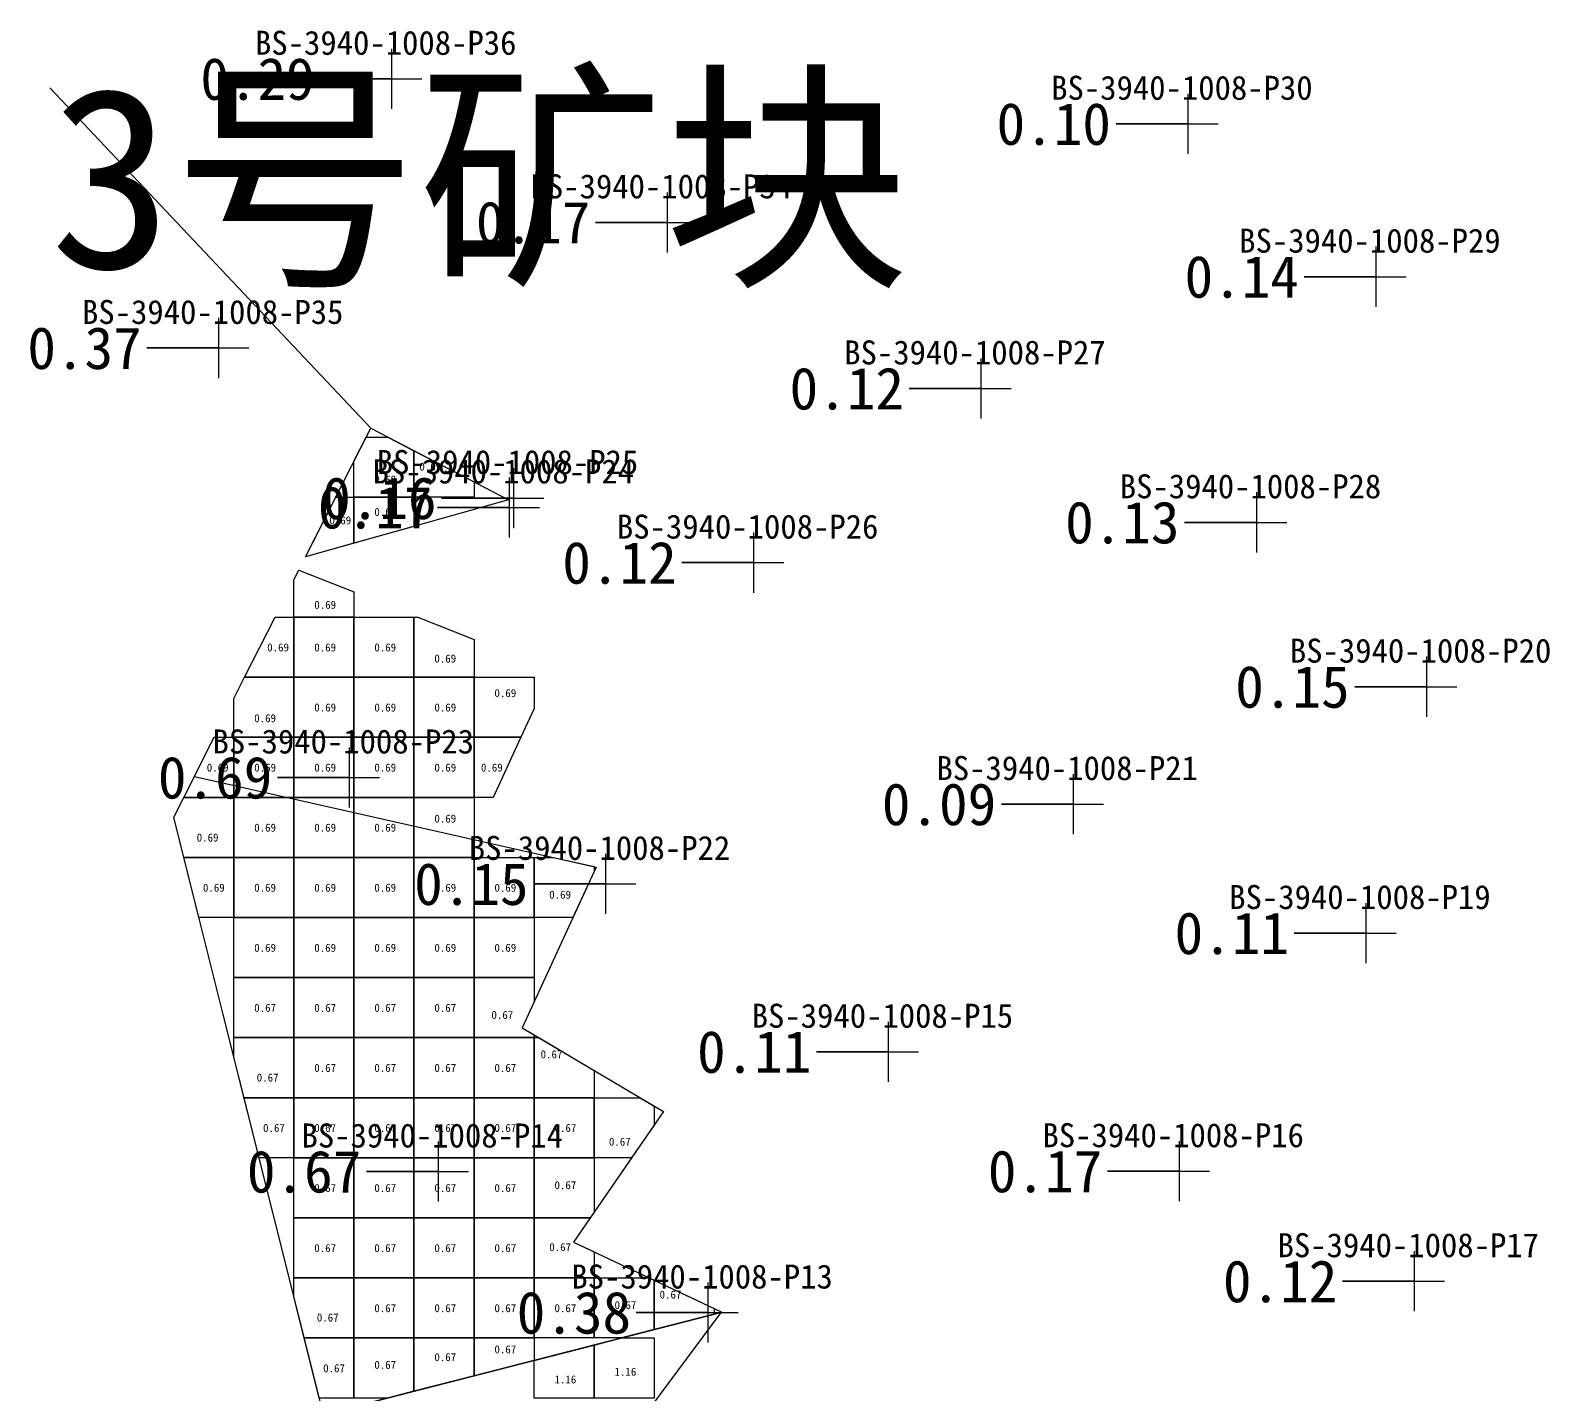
# Model space of a CAD drawing. Header units: metres. Extents: x 470001 to 470177, y 4349638 to 4349825.
# Drawn here: x 470088.92 to 470114.21, y 4349756.76 to 4349779.47 of the extents above; entities that cross this region are included whole.
import ezdxf

# ---------------------------------------------------------------- set-up
doc = ezdxf.new("R2010")
doc.units = ezdxf.units.M
for name, color, linetype in [('0.500-1.000', 4, 'Continuous'), ('1.000-1.500', 5, 'Continuous'), ('点', 7, 'Continuous'), ('爆区方格网', 7, 'Continuous'), ('钻孔', 7, 'Continuous')]:
    doc.layers.add(name, color=color, linetype=linetype)
doc.styles.add('CN_TTF', font='simsunb.ttf')

msp = doc.modelspace()

# ---------------------------------------------------------------- linework, layer by layer
at = {"color": 7}
msp.add_line((470094.583, 4349772.852), (470089.241, 4349778.517), dxfattribs=at)
at = {"layer": '0.500-1.000', "color": 4, "lineweight": 30}
for points in [[(470096.878, 4349771.657), (470093.5, 4349770.711), (470093.627, 4349770.962), (470093.936, 4349771.574), (470094.583, 4349772.852), (470096.878, 4349771.657)], [(470091.648, 4349767.055), (470098.338, 4349765.544), (470097.105, 4349762.87), (470099.46, 4349761.473), (470097.959, 4349759.302), (470100.421, 4349758.14), (470100.413, 4349758.129), (470093.795, 4349756.433), (470092.121, 4349763.112), (470091.304, 4349766.375), (470091.648, 4349767.055)]]:
    msp.add_lwpolyline(points, close=True, dxfattribs=at)
at = {"layer": '1.000-1.500', "color": 5, "lineweight": 30}
msp.add_lwpolyline([(470093.795, 4349756.433), (470100.413, 4349758.129), (470098.812, 4349755.969)], dxfattribs=at)
at = {"layer": '点', "color": 138, "true_color": 0x004c4c}
for p, q in [((470094.937, 4349778.168), (470094.937, 4349779.168)), ((470094.437, 4349778.668), (470095.437, 4349778.668)), ((470108.195, 4349777.419), (470108.195, 4349778.419)), ((470107.695, 4349777.919), (470108.695, 4349777.919)), ((470099.526, 4349775.778), (470099.526, 4349776.778)), ((470099.026, 4349776.278), (470100.026, 4349776.278)), ((470111.326, 4349774.874), (470111.326, 4349775.874)), ((470110.826, 4349775.374), (470111.826, 4349775.374)), ((470092.056, 4349773.687), (470092.056, 4349774.687)), ((470091.556, 4349774.187), (470092.556, 4349774.187)), ((470104.749, 4349773.013), (470104.749, 4349774.013)), ((470104.249, 4349773.513), (470105.249, 4349773.513)), ((470096.965, 4349771.188), (470096.965, 4349772.188)), ((470096.895, 4349771.032), (470096.895, 4349772.032)), ((470096.465, 4349771.688), (470097.465, 4349771.688)), ((470109.337, 4349770.784), (470109.337, 4349771.784)), ((470096.395, 4349771.532), (470097.395, 4349771.532)), ((470108.837, 4349771.284), (470109.837, 4349771.284)), ((470100.964, 4349770.113), (470100.964, 4349771.113)), ((470100.464, 4349770.613), (470101.464, 4349770.613)), ((470112.17, 4349768.048), (470112.17, 4349769.048)), ((470111.67, 4349768.548), (470112.67, 4349768.548)), ((470094.23, 4349766.536), (470094.23, 4349767.536)), ((470093.73, 4349767.036), (470094.73, 4349767.036)), ((470106.285, 4349766.093), (470106.285, 4349767.093)), ((470105.785, 4349766.593), (470106.785, 4349766.593)), ((470098.497, 4349764.764), (470098.497, 4349765.764)), ((470097.997, 4349765.264), (470098.997, 4349765.264)), ((470111.16, 4349763.946), (470111.16, 4349764.946)), ((470110.66, 4349764.446), (470111.66, 4349764.446)), ((470103.208, 4349761.97), (470103.208, 4349762.97)), ((470102.708, 4349762.47), (470103.708, 4349762.47)), ((470095.712, 4349759.976), (470095.712, 4349760.976)), ((470108.05, 4349759.981), (470108.05, 4349760.981)), ((470095.212, 4349760.476), (470096.212, 4349760.476)), ((470107.55, 4349760.481), (470108.55, 4349760.481)), ((470111.965, 4349758.15), (470111.965, 4349759.15)), ((470100.205, 4349757.628), (470100.205, 4349758.628)), ((470111.465, 4349758.65), (470112.465, 4349758.65)), ((470099.705, 4349758.128), (470100.705, 4349758.128))]:
    msp.add_line(p, q, dxfattribs=at)
at = {"layer": '爆区方格网', "color": 4}
for points in [[(470095.304, 4349771.705), (470094.304, 4349771.705), (470094.304, 4349772.3), (470094.509, 4349772.705), (470094.866, 4349772.705), (470095.304, 4349772.477), (470095.304, 4349771.705)], [(470096.304, 4349771.705), (470095.304, 4349771.705), (470095.304, 4349772.477), (470096.304, 4349771.956), (470096.304, 4349771.705)], [(470094.304, 4349771.705), (470094.304, 4349770.936), (470093.5, 4349770.711), (470094.003, 4349771.705), (470094.304, 4349771.705)], [(470094.304, 4349771.705), (470095.304, 4349771.705), (470095.304, 4349771.216), (470094.304, 4349770.936), (470094.304, 4349771.705)], [(470094.304, 4349769.705), (470093.304, 4349769.705), (470093.304, 4349770.325), (470093.386, 4349770.488), (470094.304, 4349770.125), (470094.304, 4349769.705)], [(470093.304, 4349769.705), (470093.304, 4349768.705), (470092.484, 4349768.705), (470092.99, 4349769.705), (470093.304, 4349769.705)], [(470093.304, 4349768.705), (470093.304, 4349769.705), (470094.304, 4349769.705), (470094.304, 4349768.705), (470093.304, 4349768.705)], [(470094.304, 4349768.705), (470094.304, 4349769.705), (470095.304, 4349769.705), (470095.304, 4349768.705), (470094.304, 4349768.705)], [(470096.304, 4349768.705), (470095.304, 4349768.705), (470095.304, 4349769.705), (470095.368, 4349769.705), (470096.304, 4349769.335), (470096.304, 4349768.705)], [(470093.304, 4349768.705), (470093.304, 4349767.705), (470092.304, 4349767.705), (470092.304, 4349768.35), (470092.484, 4349768.705), (470093.304, 4349768.705)], [(470093.304, 4349767.705), (470093.304, 4349768.705), (470094.304, 4349768.705), (470094.304, 4349767.705), (470093.304, 4349767.705)], [(470094.304, 4349767.705), (470094.304, 4349768.705), (470095.304, 4349768.705), (470095.304, 4349767.705), (470094.304, 4349767.705)], [(470095.304, 4349767.705), (470095.304, 4349768.705), (470096.304, 4349768.705), (470096.304, 4349767.705), (470095.304, 4349767.705)], [(470096.304, 4349767.705), (470096.304, 4349768.705), (470097.304, 4349768.705), (470097.304, 4349768.185), (470097.084, 4349767.705), (470096.304, 4349767.705)], [(470092.304, 4349767.705), (470092.304, 4349766.705), (470091.471, 4349766.705), (470091.977, 4349767.705), (470092.304, 4349767.705)], [(470092.304, 4349766.705), (470092.304, 4349767.705), (470093.304, 4349767.705), (470093.304, 4349766.705), (470092.304, 4349766.705)], [(470093.304, 4349766.705), (470093.304, 4349767.705), (470094.304, 4349767.705), (470094.304, 4349766.705), (470093.304, 4349766.705)], [(470094.304, 4349766.705), (470094.304, 4349767.705), (470095.304, 4349767.705), (470095.304, 4349766.705), (470094.304, 4349766.705)], [(470095.304, 4349766.705), (470095.304, 4349767.705), (470096.304, 4349767.705), (470096.304, 4349766.705), (470095.304, 4349766.705)], [(470096.304, 4349766.705), (470096.304, 4349767.705), (470097.084, 4349767.705), (470096.625, 4349766.705), (470096.304, 4349766.705)], [(470092.304, 4349766.705), (470092.304, 4349765.705), (470091.472, 4349765.705), (470091.304, 4349766.375), (470091.471, 4349766.705), (470092.304, 4349766.705)], [(470092.304, 4349765.705), (470092.304, 4349766.705), (470093.304, 4349766.705), (470093.304, 4349765.705), (470092.304, 4349765.705)], [(470093.304, 4349765.705), (470093.304, 4349766.705), (470094.304, 4349766.705), (470094.304, 4349765.705), (470093.304, 4349765.705)], [(470094.304, 4349765.705), (470094.304, 4349766.705), (470095.304, 4349766.705), (470095.304, 4349765.705), (470094.304, 4349765.705)], [(470096.304, 4349765.705), (470095.304, 4349765.705), (470095.304, 4349766.705), (470096.304, 4349766.705), (470096.304, 4349766.005), (470096.304, 4349766.004), (470096.304, 4349766.004), (470096.304, 4349765.705)], [(470092.304, 4349765.705), (470092.304, 4349764.705), (470091.722, 4349764.705), (470091.472, 4349765.705), (470092.304, 4349765.705)], [(470092.304, 4349764.705), (470092.304, 4349765.705), (470093.304, 4349765.705), (470093.304, 4349764.705), (470092.304, 4349764.705)], [(470093.304, 4349764.705), (470093.304, 4349765.705), (470094.304, 4349765.705), (470094.304, 4349764.705), (470093.304, 4349764.705)], [(470094.304, 4349764.705), (470094.304, 4349765.705), (470095.304, 4349765.705), (470095.304, 4349764.705), (470094.304, 4349764.705)], [(470095.304, 4349764.705), (470095.304, 4349765.705), (470096.304, 4349765.705), (470096.304, 4349764.705), (470095.304, 4349764.705)], [(470096.304, 4349764.705), (470096.304, 4349765.705), (470097.304, 4349765.705), (470097.304, 4349764.705), (470096.304, 4349764.705)], [(470098.304, 4349765.47), (470097.951, 4349764.705), (470097.304, 4349764.705), (470097.304, 4349765.705), (470097.627, 4349765.705), (470098.304, 4349765.552), (470098.304, 4349765.47)], [(470092.304, 4349763.705), (470092.304, 4349764.705), (470093.304, 4349764.705), (470093.304, 4349763.705), (470092.304, 4349763.705)], [(470093.304, 4349763.705), (470093.304, 4349764.705), (470094.304, 4349764.705), (470094.304, 4349763.705), (470093.304, 4349763.705)], [(470094.304, 4349763.705), (470094.304, 4349764.705), (470095.304, 4349764.705), (470095.304, 4349763.705), (470094.304, 4349763.705)], [(470095.304, 4349763.705), (470095.304, 4349764.705), (470096.304, 4349764.705), (470096.304, 4349763.705), (470095.304, 4349763.705)], [(470096.304, 4349763.705), (470096.304, 4349764.705), (470097.304, 4349764.705), (470097.304, 4349763.705), (470096.304, 4349763.705)], [(470092.304, 4349762.705), (470092.304, 4349763.705), (470093.304, 4349763.705), (470093.304, 4349762.705), (470092.304, 4349762.705)], [(470093.304, 4349762.705), (470093.304, 4349763.705), (470094.304, 4349763.705), (470094.304, 4349762.705), (470093.304, 4349762.705)], [(470094.304, 4349762.705), (470094.304, 4349763.705), (470095.304, 4349763.705), (470095.304, 4349762.705), (470094.304, 4349762.705)], [(470095.304, 4349762.705), (470095.304, 4349763.705), (470096.304, 4349763.705), (470096.304, 4349762.705), (470095.304, 4349762.705)], [(470097.304, 4349762.705), (470096.304, 4349762.705), (470096.304, 4349763.705), (470097.304, 4349763.705), (470097.304, 4349763.302), (470097.105, 4349762.87), (470097.304, 4349762.752), (470097.304, 4349762.705)], [(470092.304, 4349762.705), (470093.304, 4349762.705), (470093.304, 4349761.705), (470092.474, 4349761.705), (470092.304, 4349762.383), (470092.304, 4349762.705)], [(470093.304, 4349761.705), (470093.304, 4349762.705), (470094.304, 4349762.705), (470094.304, 4349761.705), (470093.304, 4349761.705)], [(470094.304, 4349761.705), (470094.304, 4349762.705), (470095.304, 4349762.705), (470095.304, 4349761.705), (470094.304, 4349761.705)], [(470095.304, 4349761.705), (470095.304, 4349762.705), (470096.304, 4349762.705), (470096.304, 4349761.705), (470095.304, 4349761.705)], [(470096.304, 4349761.705), (470096.304, 4349762.705), (470097.304, 4349762.705), (470097.304, 4349761.705), (470096.304, 4349761.705)], [(470098.304, 4349761.705), (470097.304, 4349761.705), (470097.304, 4349762.705), (470097.383, 4349762.705), (470098.304, 4349762.159), (470098.304, 4349761.705)], [(470093.304, 4349761.705), (470093.304, 4349760.705), (470092.724, 4349760.705), (470092.474, 4349761.705), (470093.304, 4349761.705)], [(470093.304, 4349760.705), (470093.304, 4349761.705), (470094.304, 4349761.705), (470094.304, 4349760.705), (470093.304, 4349760.705)], [(470094.304, 4349760.705), (470094.304, 4349761.705), (470095.304, 4349761.705), (470095.304, 4349760.705), (470094.304, 4349760.705)], [(470095.304, 4349760.705), (470095.304, 4349761.705), (470096.304, 4349761.705), (470096.304, 4349760.705), (470095.304, 4349760.705)], [(470096.304, 4349760.705), (470096.304, 4349761.705), (470097.304, 4349761.705), (470097.304, 4349760.705), (470096.304, 4349760.705)], [(470097.304, 4349760.705), (470097.304, 4349761.705), (470098.304, 4349761.705), (470098.304, 4349760.705), (470097.304, 4349760.705)], [(470099.304, 4349761.247), (470098.929, 4349760.705), (470098.304, 4349760.705), (470098.304, 4349761.705), (470099.069, 4349761.705), (470099.304, 4349761.566), (470099.304, 4349761.247)], [(470093.304, 4349759.705), (470093.304, 4349760.705), (470094.304, 4349760.705), (470094.304, 4349759.705), (470093.304, 4349759.705)], [(470094.304, 4349759.705), (470094.304, 4349760.705), (470095.304, 4349760.705), (470095.304, 4349759.705), (470094.304, 4349759.705)], [(470095.304, 4349759.705), (470095.304, 4349760.705), (470096.304, 4349760.705), (470096.304, 4349759.705), (470095.304, 4349759.705)], [(470096.304, 4349759.705), (470096.304, 4349760.705), (470097.304, 4349760.705), (470097.304, 4349759.705), (470096.304, 4349759.705)], [(470097.304, 4349759.705), (470097.304, 4349760.705), (470098.304, 4349760.705), (470098.304, 4349759.801), (470098.237, 4349759.705), (470097.304, 4349759.705)], [(470093.304, 4349758.705), (470093.304, 4349759.705), (470094.304, 4349759.705), (470094.304, 4349758.705), (470093.304, 4349758.705)], [(470094.304, 4349758.705), (470094.304, 4349759.705), (470095.304, 4349759.705), (470095.304, 4349758.705), (470094.304, 4349758.705)], [(470095.304, 4349758.705), (470095.304, 4349759.705), (470096.304, 4349759.705), (470096.304, 4349758.705), (470095.304, 4349758.705)], [(470096.304, 4349758.705), (470096.304, 4349759.705), (470097.304, 4349759.705), (470097.304, 4349758.705), (470096.304, 4349758.705)], [(470098.304, 4349758.705), (470097.304, 4349758.705), (470097.304, 4349759.705), (470098.237, 4349759.705), (470097.959, 4349759.302), (470098.304, 4349759.139), (470098.304, 4349758.705)], [(470093.304, 4349758.705), (470094.304, 4349758.705), (470094.304, 4349757.705), (470093.476, 4349757.705), (470093.304, 4349758.392), (470093.304, 4349758.705)], [(470094.304, 4349757.705), (470094.304, 4349758.705), (470095.304, 4349758.705), (470095.304, 4349757.705), (470094.304, 4349757.705)], [(470095.304, 4349757.705), (470095.304, 4349758.705), (470096.304, 4349758.705), (470096.304, 4349757.705), (470095.304, 4349757.705)], [(470096.304, 4349757.705), (470096.304, 4349758.705), (470097.304, 4349758.705), (470097.304, 4349757.705), (470096.304, 4349757.705)], [(470097.304, 4349757.705), (470097.304, 4349758.705), (470098.304, 4349758.705), (470098.304, 4349757.705), (470097.304, 4349757.705)], [(470099.304, 4349757.844), (470098.76, 4349757.705), (470098.304, 4349757.705), (470098.304, 4349758.705), (470099.223, 4349758.705), (470099.304, 4349758.667), (470099.304, 4349757.844)], [(470100.304, 4349758.101), (470099.304, 4349757.844), (470099.304, 4349758.667), (470100.304, 4349758.195), (470100.304, 4349758.101)], [(470094.304, 4349757.705), (470094.304, 4349756.705), (470093.726, 4349756.705), (470093.476, 4349757.705), (470094.304, 4349757.705)], [(470094.304, 4349756.705), (470094.304, 4349757.705), (470095.304, 4349757.705), (470095.304, 4349756.82), (470094.857, 4349756.705), (470094.304, 4349756.705)], [(470095.304, 4349757.705), (470096.304, 4349757.705), (470096.304, 4349757.076), (470095.304, 4349756.82), (470095.304, 4349757.705)], [(470096.304, 4349757.705), (470097.304, 4349757.705), (470097.304, 4349757.332), (470096.304, 4349757.076), (470096.304, 4349757.705)]]:
    msp.add_lwpolyline(points, close=True, dxfattribs=at)
at = {"layer": '爆区方格网', "color": 5}
for points in [[(470098.304, 4349756.705), (470097.304, 4349756.705), (470097.304, 4349757.332), (470098.304, 4349757.588), (470098.304, 4349756.705)], [(470099.304, 4349757.705), (470099.304, 4349756.705), (470098.304, 4349756.705), (470098.304, 4349757.588), (470098.76, 4349757.705), (470099.304, 4349757.705)]]:
    msp.add_lwpolyline(points, close=True, dxfattribs=at)
at = {"layer": '钻孔', "color": 8, "lineweight": 35}
for p, q in [((470094.937, 4349778.668), (470093.737, 4349778.668)), ((470108.195, 4349777.919), (470106.995, 4349777.919)), ((470099.526, 4349776.278), (470098.326, 4349776.278)), ((470111.326, 4349775.374), (470110.126, 4349775.374)), ((470092.056, 4349774.187), (470090.856, 4349774.187)), ((470104.749, 4349773.513), (470103.549, 4349773.513)), ((470096.965, 4349771.688), (470095.765, 4349771.688)), ((470096.895, 4349771.532), (470095.695, 4349771.532)), ((470109.337, 4349771.284), (470108.137, 4349771.284)), ((470100.964, 4349770.613), (470099.764, 4349770.613)), ((470112.17, 4349768.548), (470110.97, 4349768.548)), ((470106.285, 4349766.593), (470105.085, 4349766.593)), ((470098.497, 4349765.264), (470097.297, 4349765.264)), ((470111.16, 4349764.446), (470109.96, 4349764.446)), ((470103.208, 4349762.47), (470102.008, 4349762.47)), ((470108.05, 4349760.481), (470106.85, 4349760.481)), ((470111.965, 4349758.65), (470110.765, 4349758.65)), ((470100.205, 4349758.128), (470099.005, 4349758.128))]:
    msp.add_line(p, q, dxfattribs=at)
at = {"layer": '钻孔', "color": 4, "lineweight": 35}
for p, q in [((470094.23, 4349767.036), (470093.03, 4349767.036)), ((470095.712, 4349760.476), (470094.512, 4349760.476))]:
    msp.add_line(p, q, dxfattribs=at)

# ---------------------------------------------------------------- texts
at = {"color": 4, "style": 'CN_TTF'}
for s, p in [('0.69', (470095.394, 4349772.146)), ('0.69', (470094.644, 4349771.932)), ('0.69', (470094.644, 4349771.391)), ('0.69', (470093.896, 4349771.251)), ('0.69', (470093.644, 4349769.845)), ('0.69', (470092.86, 4349769.135)), ('0.69', (470093.644, 4349769.135)), ('0.69', (470094.644, 4349769.135)), ('0.69', (470095.644, 4349768.95)), ('0.69', (470096.644, 4349768.375)), ('0.69', (470093.644, 4349768.135)), ('0.69', (470094.644, 4349768.135)), ('0.69', (470095.644, 4349768.135)), ('0.69', (470092.644, 4349767.957)), ('0.69', (470091.854, 4349767.135)), ('0.69', (470092.644, 4349767.135)), ('0.69', (470093.644, 4349767.135)), ('0.69', (470094.644, 4349767.135)), ('0.69', (470095.644, 4349767.135)), ('0.69', (470096.419, 4349767.135)), ('0.69', (470095.644, 4349766.285)), ('0.69', (470092.644, 4349766.135)), ('0.69', (470093.644, 4349766.135)), ('0.69', (470094.644, 4349766.135)), ('0.69', (470091.686, 4349765.97)), ('0.69', (470091.79, 4349765.135)), ('0.69', (470092.644, 4349765.135)), ('0.69', (470093.644, 4349765.135)), ('0.69', (470094.644, 4349765.135)), ('0.69', (470095.644, 4349765.135)), ('0.69', (470096.644, 4349765.135)), ('0.69', (470097.556, 4349765.018)), ('0.69', (470092.644, 4349764.135)), ('0.69', (470093.644, 4349764.135)), ('0.69', (470094.644, 4349764.135)), ('0.69', (470095.644, 4349764.135)), ('0.69', (470096.644, 4349764.135)), ('0.67', (470092.644, 4349763.135)), ('0.67', (470093.644, 4349763.135)), ('0.67', (470094.644, 4349763.135)), ('0.67', (470095.644, 4349763.135)), ('0.67', (470096.594, 4349763.016)), ('0.67', (470097.413, 4349762.362)), ('0.67', (470092.686, 4349761.974)), ('0.67', (470093.644, 4349762.135)), ('0.67', (470094.644, 4349762.135)), ('0.67', (470095.644, 4349762.135)), ('0.67', (470096.644, 4349762.135)), ('0.67', (470092.791, 4349761.135)), ('0.67', (470093.644, 4349761.135)), ('0.67', (470094.644, 4349761.135)), ('0.67', (470095.644, 4349761.135)), ('0.67', (470096.644, 4349761.135)), ('0.67', (470097.644, 4349761.135)), ('0.67', (470098.55, 4349760.906)), ('0.67', (470097.644, 4349760.183)), ('0.67', (470093.644, 4349760.135)), ('0.67', (470094.644, 4349760.135)), ('0.67', (470095.644, 4349760.135)), ('0.67', (470096.644, 4349760.135)), ('0.67', (470093.644, 4349759.135)), ('0.67', (470094.644, 4349759.135)), ('0.67', (470095.644, 4349759.135)), ('0.67', (470096.644, 4349759.135)), ('0.67', (470097.557, 4349759.151)), ('0.67', (470098.644, 4349758.186)), ('0.67', (470099.394, 4349758.361)), ('0.67', (470093.687, 4349757.979)), ('0.67', (470094.644, 4349758.135)), ('0.67', (470095.644, 4349758.135)), ('0.67', (470096.644, 4349758.135)), ('0.67', (470097.644, 4349758.135)), ('0.67', (470096.644, 4349757.449)), ('0.67', (470093.792, 4349757.135)), ('0.67', (470094.644, 4349757.192)), ('0.67', (470095.644, 4349757.32))]:
    msp.add_text(s, height=0.1333, dxfattribs=at).set_placement(p)
at = {"color": 5, "style": 'CN_TTF'}
for p in [(470097.644, 4349756.949), (470098.644, 4349757.077)]:
    msp.add_text('1.16', height=0.1333, dxfattribs=at).set_placement(p)
at = {"insert": (470089.241, 4349778.517), "char_height": 3, "attachment_point": 1, "style": 'CN_TTF'}
msp.add_mtext('3号矿块', dxfattribs=at)
at = {"layer": '钻孔', "color": 138, "true_color": 0x004c4c, "style": 'CN_TTF'}
for s, p in [('BS-3940-1008-P36', (470092.657, 4349779.068)), ('BS-3940-1008-P30', (470105.915, 4349778.319)), ('BS-3940-1008-P34', (470097.246, 4349776.678)), ('BS-3940-1008-P29', (470109.046, 4349775.774)), ('BS-3940-1008-P35', (470089.776, 4349774.587)), ('BS-3940-1008-P27', (470102.469, 4349773.913)), ('BS-3940-1008-P25', (470094.685, 4349772.088)), ('BS-3940-1008-P24', (470094.615, 4349771.932)), ('BS-3940-1008-P28', (470107.057, 4349771.684)), ('BS-3940-1008-P26', (470098.684, 4349771.013)), ('BS-3940-1008-P20', (470109.89, 4349768.948)), ('BS-3940-1008-P23', (470091.95, 4349767.436)), ('BS-3940-1008-P21', (470104.005, 4349766.993)), ('BS-3940-1008-P22', (470096.217, 4349765.664)), ('BS-3940-1008-P19', (470108.88, 4349764.846)), ('BS-3940-1008-P15', (470100.928, 4349762.87)), ('BS-3940-1008-P14', (470093.432, 4349760.876)), ('BS-3940-1008-P16', (470105.77, 4349760.881)), ('BS-3940-1008-P17', (470109.685, 4349759.05)), ('BS-3940-1008-P13', (470097.925, 4349758.528))]:
    msp.add_text(s, height=0.4, dxfattribs=at).set_placement(p)
at = {"layer": '钻孔', "color": 8, "style": 'CN_TTF'}
for s, p in [('0.29', (470091.747, 4349778.318)), ('0.10', (470105.005, 4349777.569)), ('0.17', (470096.336, 4349775.928)), ('0.14', (470108.136, 4349775.024)), ('0.37', (470088.866, 4349773.837)), ('0.12', (470101.559, 4349773.163)), ('0.16', (470093.775, 4349771.338)), ('0.17', (470093.705, 4349771.182)), ('0.13', (470106.147, 4349770.934)), ('0.12', (470097.774, 4349770.263)), ('0.15', (470108.98, 4349768.198)), ('0.09', (470103.095, 4349766.243)), ('0.15', (470095.307, 4349764.914)), ('0.11', (470107.97, 4349764.096)), ('0.11', (470100.018, 4349762.12)), ('0.17', (470104.86, 4349760.131)), ('0.12', (470108.775, 4349758.3)), ('0.38', (470097.015, 4349757.778))]:
    msp.add_text(s, height=0.7, dxfattribs=at).set_placement(p)
at = {"layer": '钻孔', "color": 4, "style": 'CN_TTF'}
for s, p in [('0.69', (470091.04, 4349766.686)), ('0.67', (470092.522, 4349760.126))]:
    msp.add_text(s, height=0.7, dxfattribs=at).set_placement(p)

doc.saveas('drawing.dxf')
